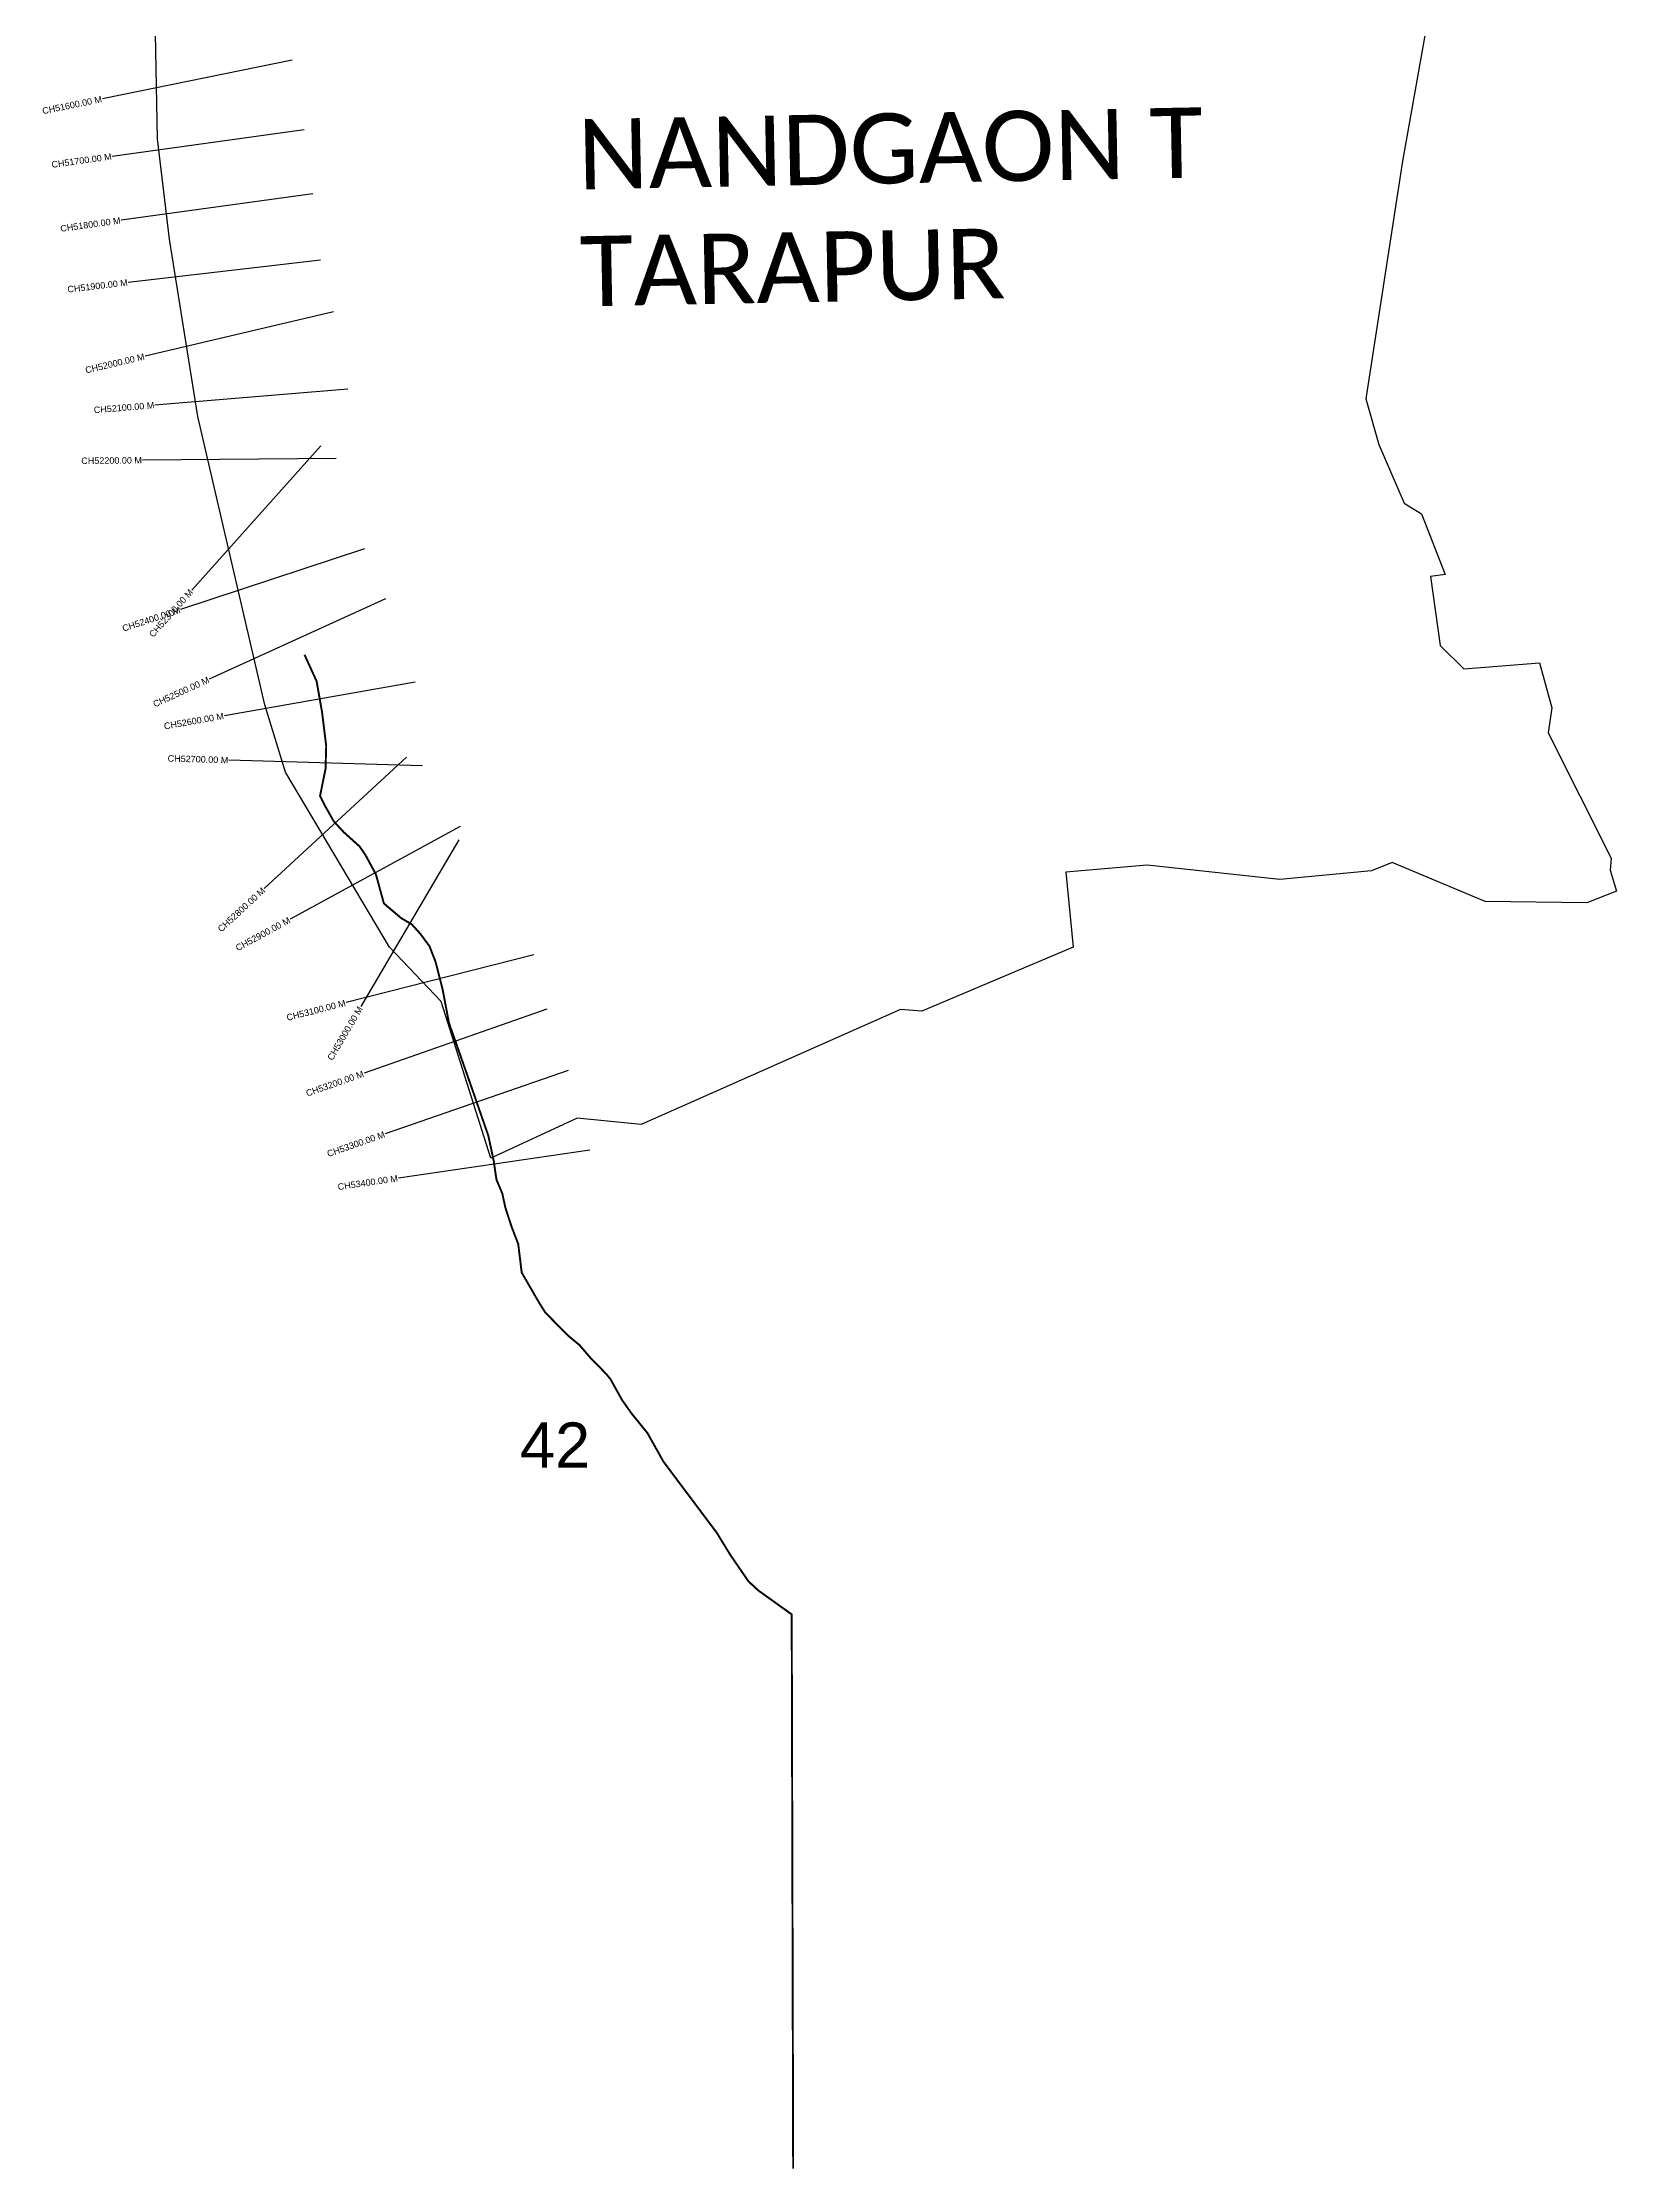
# Model space of a CAD drawing. Header units: feet. Extents: x 257203 to 259853, y 2183138 to 2189675.
# Drawn here: x 257219 to 259658, y 2183138 to 2186433 of the extents above; entities that cross this region are included whole.
import ezdxf
from ezdxf.enums import TextEntityAlignment as Align

# ---------------------------------------------------------------- set-up
doc = ezdxf.new("R2010")
doc.units = ezdxf.units.FT
doc.header["$MEASUREMENT"] = 0
for name, color, linetype in [('CS', 134, 'Continuous'), ('CSMark', 6, 'Continuous'), ('NATURALLY PROTECTED', 3, 'Continuous'), ('village', 3, 'Continuous'), ('VILLAGE NAME', 250, 'Continuous')]:
    doc.layers.add(name, color=color, linetype=linetype)
doc.styles.get("Standard").update_dxf_attribs({"font": 'arial.ttf'})

msp = doc.modelspace()

# ---------------------------------------------------------------- linework, layer by layer
at = {"layer": 'CS'}
for p, q in [((257606, 2186405.3), (257312, 2186345.4)), ((257624.4, 2186297.2), (257327.2, 2186256.3)), ((257638, 2186198.2), (257340.8, 2186157.2)), ((257650.1, 2186095.7), (257352.1, 2186061.1)), ((257670, 2186015.5), (257378, 2185946.6)), ((257692.3, 2185895.4), (257393.3, 2185871)), ((257650.3, 2185808), (257450.3, 2185584.4)), ((257674.2, 2185788.4), (257374.2, 2185785.6)), ((257718.2, 2185648.1), (257433.2, 2185554.3)), ((257750.4, 2185571.1), (257477.5, 2185446.5)), ((257796.4, 2185441.7), (257500.9, 2185389.8)), ((257807.9, 2185312), (257508, 2185320.9)), ((257783, 2185325.4), (257562.5, 2185121.9)), ((257866.3, 2185218), (257602.8, 2185074.6)), ((257864.4, 2185197.6), (257712.2, 2184939.1)), ((257980.2, 2185019.5), (257689.5, 2184945.4)), ((258000.4, 2184935.2), (257717.3, 2184835.9)), ((258033.6, 2184840.3), (257750.2, 2184742)), ((258067.4, 2184716.7), (257770.6, 2184673.5))]:
    msp.add_line(p, q, dxfattribs=at)
at = {"layer": 'NATURALLY PROTECTED', "const_width": 3, "flags": 128}
msp.add_lwpolyline([(257625.1, 2185484.3), (257643.8, 2185443.3), (257652.2, 2185395.8), (257658.7, 2185343.2), (257657.7, 2185307.7), (257649.2, 2185265.6), (257656.3, 2185251.1), (257670.5, 2185226.1), (257686, 2185209.3), (257710.4, 2185187.3), (257719.7, 2185173.7), (257735.7, 2185144.1), (257748.1, 2185099), (257774.9, 2185076.2), (257791.2, 2185066.7), (257804.5, 2185052), (257818.7, 2185032.8), (257828.1, 2185008.7), (257839, 2184966.1), (257848.9, 2184913.9), (257881.8, 2184820.2), (257909.9, 2184739.2), (257918.3, 2184699.9), (257922.5, 2184671.1), (257931.6, 2184649.5), (257936.3, 2184627.7), (257945.7, 2184598.8), (257956.2, 2184571.5), (257961.6, 2184527.3), (257988.2, 2184481.1), (257997.9, 2184465.7), (258012.8, 2184450.4), (258034.1, 2184429), (258051.2, 2184414.8), (258068, 2184395.2), (258075.7, 2184387.5), (258092.2, 2184370.4), (258099, 2184362.3), (258117, 2184329.9), (258131.6, 2184309.2), (258156.3, 2184278.8), (258181.2, 2184234.3), (258234.2, 2184163.6), (258263.9, 2184124), (258284.9, 2184089.7), (258300.9, 2184066.4), (258313, 2184048.8), (258328.1, 2184034.8), (258379.9, 2183997.7), (258380, 2183974.8), (258382.2, 2183139.3)], dxfattribs=at)
at = {"layer": 'village', "color": 6}
msp.add_polyline3d([(259380.1, 2186551.5, 0), (259326.5, 2186248.6, 0), (259269.6, 2185880.8, 0), (259289.7, 2185809.9, 0), (259329.1, 2185719, 0), (259355.5, 2185702.3, 0), (259392.4, 2185608.8, 0), (259369.6, 2185605.6, 0), (259384.6, 2185498.5, 0), (259421.2, 2185462.6, 0), (259538.8, 2185471.5, 0), (259557.7, 2185402.2, 0), (259552.1, 2185363.5, 0), (259649.6, 2185169, 0), (259648.2, 2185150.5, 0), (259657.8, 2185117.9, 0), (259611.7, 2185100, 0), (259454.5, 2185102.2, 0), (259310.3, 2185162.6, 0), (259278.3, 2185149.5, 0), (259136.2, 2185136, 0), (258930.7, 2185158.2, 0), (258804.5, 2185147.6, 0), (258815.9, 2185031.3, 0), (258581.3, 2184932.1, 0), (258548.5, 2184934.7, 0), (258146.5, 2184756.8, 0), (258047.4, 2184766.4, 0), (257913.6, 2184704.4, 0), (257836.8, 2184947.1, 0), (257756.8, 2185031, 0), (257595.6, 2185302.2, 0), (257563.4, 2185406.7, 0), (257460, 2185853.1, 0), (257415.9, 2186128.2, 0), (257397.3, 2186283.4, 0), (257393.4, 2186502.5, 0)], dxfattribs=at)

# ---------------------------------------------------------------- texts
at = {"insert": (257958.9, 2184295), "char_height": 70, "attachment_point": 1}
msp.add_mtext_dynamic_manual_height_columns('42', width=95.172, gutter_width=1, heights=[0], dxfattribs=at)
at = {"layer": 'CSMark'}
for s, rotation, p in [('CH51600.00 M', 11.5061, (257311, 2186345.2)), ('CH51700.00 M', 7.8452, (257326.2, 2186256.2)), ('CH51800.00 M', 7.8452, (257339.9, 2186157.1)), ('CH51900.00 M', 6.6145, (257351.1, 2186061)), ('CH52000.00 M', 13.2766, (257377, 2185946.4)), ('CH52100.00 M', 4.6686, (257392.3, 2185870.9)), ('CH52200.00 M', 0.5332, (257373.2, 2185785.6)), ('CH52300.00 M', 48.1851, (257449.6, 2185583.6)), ('CH52400.00 M', 18.2192, (257432.3, 2185554)), ('CH52500.00 M', 24.5382, (257476.6, 2185446.1)), ('CH52600.00 M', 9.9705, (257500, 2185389.6)), ('CH52700.00 M', 358.3019, (257507, 2185321)), ('CH52800.00 M', 42.7058, (257561.8, 2185121.2)), ('CH52900.00 M', 28.5458, (257601.9, 2185074.1)), ('CH53100.00 M', 14.2992, (257688.5, 2184945.1)), ('CH53000.00 M', 59.5041, (257711.7, 2184938.2)), ('CH53200.00 M', 19.3149, (257716.4, 2184835.6)), ('CH53300.00 M', 19.143, (257749.2, 2184741.6)), ('CH53400.00 M', 8.2817, (257769.6, 2184673.4))]:
    msp.add_text(s, height=10, rotation=rotation, dxfattribs=at).set_placement(p, align=Align.MIDDLE_RIGHT)
at = {"layer": 'VILLAGE NAME', "insert": (258047.4, 2186313.7), "char_height": 108.748, "attachment_point": 1, "rotation": 1.1028}
msp.add_mtext_dynamic_manual_height_columns('{\\fCalibri|b0|i0|c0|p34;NANDGAON T TARAPUR}', width=1145.527, gutter_width=543.7, heights=[0], dxfattribs=at)

doc.saveas('drawing.dxf')
